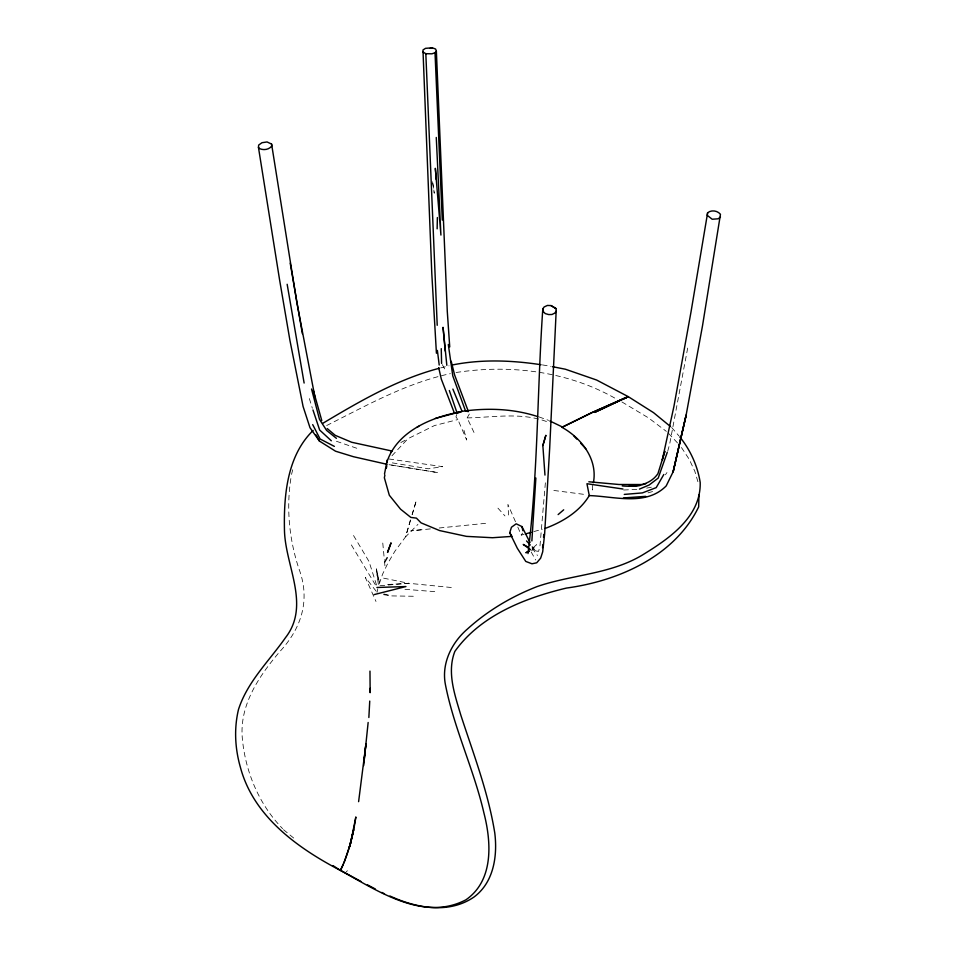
<?xml version="1.0" encoding="UTF-8"?>
<svg xmlns="http://www.w3.org/2000/svg" width="956" height="956" viewBox="0 0 956 956"><rect width="100%" height="100%" fill="white"/><g stroke="black" fill="none" stroke-linecap="round" stroke-linejoin="round"><path stroke-width="0.72" stroke-dasharray="4.78 3.58" d="M592.577 485.361L592.409 489.986L592.804 487.058M545.374 482.816L539.961 546.079L538.598 551.349L531.572 550.393L536.615 544.693L530.114 550.226M290.851 478.586C286.203 508.759 289.321 539.782 298.905 568.712C310.64 599.699 301.654 628.152 279.63 651.801C258.992 676.191 239.131 705.193 242.358 738.773C245.489 772.018 259.124 804.593 282.594 828.625M687.675 348.08L669.726 443.859L667.443 452.248M377.046 592.338L377.763 588.848M291.544 474.415L293.313 467.233M410.542 520.124L405.583 536.818L394.78 551.421L387.873 563.168L382.627 574.09L378.54 585.861L376.329 568.832L379.484 582.766L376.329 568.832L377.943 580.591M412.191 514.555L416.326 500.645L412.108 514.483M410.411 520.016L405.583 536.818L417.939 524.39M456.777 414.486L455.952 416.9L457.864 419.553L466.695 440.011L463.361 428.228M473.997 432.459L467.125 417.915L469.336 414.032M517.805 527.079L521.295 535.097L522.562 533.101M665.424 474.797L666.965 472.539M391.96 455.773L407.925 438.696L434.466 425.563L457.864 419.553M346.299 871.86L347.41 870.713M400.839 442.556L407.925 438.696M326.665 425.528C366.614 405.475 406.24 383.069 450.36 373.653M648.001 492.878L653.677 491.229M521.295 535.097L524.091 534.308M533.878 531.572L542.279 529.23M440.68 367.917L449.081 365.79M646.662 488.122L652.398 486.963M456.072 372.517C510.42 364.093 568.76 371.346 616.823 399.25M430.367 528.895L410.877 530.831L422.994 529.636M439.21 527.999L487.859 523.099M379.974 585.741L408.642 583.291L453.036 587.677M387.61 584.51L408.642 583.291L381.217 577.663M467.125 417.915C494.061 417.366 522.43 411.881 548.218 422.194M623.659 490.01L638.046 489.388M383.523 594.68L391.852 595.911L415.107 596.293M404.95 589.314L436.545 591.764M542.434 364.905L551.026 366.387M553.859 490.464L584.236 494.395M388.973 458.976L442.616 466.659L428.36 468.787L388.996 462.334M383.774 593.963L391.852 595.911M539.124 416.959L548.589 420.353M336.428 441.278L358.153 448.734M621.914 401.95L648.515 417.892L666.32 431.359M283.526 829.7L294.603 838.794M668.519 433.343L677.637 443.07M532.134 547.107L535.862 551.218L532.038 546.474M497.945 508.15L504.959 515.929M671.65 427.499L678.915 435.9M376.15 591.19L365.323 577.4L375.995 601.467M532.062 548.039L537.499 555.508M681.449 447.504L689.264 459.382L694.833 471.296L697.988 482.015M351.366 544.932L376.27 586.315M353.529 535.527L368.98 561.423L376.891 586.112M531.201 552.006L535.647 559.989M442.341 364.666L445.03 369.602M515.475 521.737L507.911 504.374L508.58 515.009M309.362 398.58L312.337 408.248M432.578 181.736L434.275 193.22L432.554 181.927M382.77 543.044L384.372 559.953M384.479 561.005L385.172 568.402M437.549 472.563L388.542 464.592L437.549 472.563"/><path stroke-width="1.43" d="M545.075 528.453C562.427 521.988 579.479 511.819 589.278 495.59C614.6 496.367 645.993 506.429 666.213 485.899L673.179 471.666L686.109 415.227L702.505 325.817L720.466 214.311C717.466 210.559 711.336 209.675 707.619 212.794L691.045 311.728L673.92 406.431L662.329 459.74L664.874 451.28L657.931 473.65C650.008 485.278 635.166 487.13 622.213 485.911M437.143 228.843L437.37 217.55M698.956 494.981L698.669 506.895C674.709 556.308 618.365 581.033 566.454 588.071C524.892 597.99 480.45 615.425 454.853 651.406C446.727 672.283 454.757 694.606 460.756 714.909C473.435 753.902 488.313 792.428 494.79 833.094C497.598 855.978 493.762 882.436 473.997 897.027C448.687 914.414 416.075 908.009 389.964 896.023M368.861 717.502L369.745 701.071M530.018 542.494L521.94 526.577L516.192 523.816L511.46 527.234L509.727 532.755L517.339 548.302L525.788 561.435L531.978 563.789L536.698 562.809L540.642 558.185L542.697 551.827L544.621 534.057L549.676 448.304L556.165 311.166L556.045 308.597L550.991 305.573L547.418 305.442L544.131 306.96L542.805 308.86C537.141 390.299 538.168 472.599 527.987 553.584M531.871 540.929L535.862 478.012M368.144 722.485L363.662 765.565M542.566 547.657L542.841 544.729M543.534 537.392L543.809 534.464M387.108 464.329L353.433 456.705L335.544 451.208L319.459 441.098L310.007 427.738L303.076 406.443L289.919 340.312L279.606 279.977L258.443 147.332L258.682 145.061L261.98 142.707L267.059 141.954L271.588 144.069L296.778 302.084L315.265 398.939M363.961 761.848L365.957 743.852L358.608 801.666M593.401 482.672C597.882 459.31 581.475 438.135 561.961 427.32L592.373 412.406L628.212 396.62L653.546 412.657L670.515 426.579M707.619 212.794L707.249 215.315L712.184 219.247L718.171 218.793L720.466 217.072M386.714 462.716C396.143 432.303 430.021 417.569 459.203 412.108M384.503 474.009L387.228 459.932M360.866 881.372L340.479 870.366C348.546 853.529 353.146 835.353 355.859 816.95L350.422 843.837L343.981 862.898M384.91 475.048L384.36 477.737L389.319 495.244L400.528 509.154L410.841 517.423L416.422 518.128L421.046 522.86L439.605 530.568L466.48 536.376L492.531 537.726L512.01 536.388L509.727 532.755M386.284 468.356L386.833 465.68M350.422 843.837L353.684 829.629L349.406 847.088L350.84 841.686M542.853 445.544L545.828 435.434L542.853 445.544L544.968 475.084M667.264 452.355L658.218 478.072L649.184 484.979L639.468 489.09M343.383 864.152L340.384 870.414C377.106 890.466 423.15 922.205 465.942 899.799C493.905 880.416 491.42 842.14 483.903 812.911C473.841 769.317 454.028 728.544 445.424 684.627C441.266 663.476 451.662 642.587 467.484 628.988C487.751 610.585 511.699 596.484 537.153 586.554C571.927 574.58 610.334 574.377 642.54 554.934C668.794 538.885 701.095 516.885 700.198 482.493C697.581 465.847 690.375 450.061 679.824 436.952M384.599 562.236L387.228 557.647M663.822 474.487L656.198 487.632L642.36 492.914L624.268 494.419M556.165 311.166L554.767 313.114L551.994 314.488L548.708 314.572L545.29 313.604L542.9 311.202L542.805 308.86M423.042 52.054L425.826 53.691L431.957 53.811L435.016 52.759L436.366 51.098L435.625 49.067L432.351 47.8L425.528 48.338L422.97 49.975L431.801 273.643L436.426 353.266M390.801 452.415L392.02 451.041L351.653 442.258L335.245 435.35L327.251 428.599M313.162 430.439C287.218 455.642 283.753 494.993 284.446 529.301C284.769 565.259 310.987 604.837 285.521 637.628C269.102 661.038 247.461 681.628 238.498 709.448C233.933 728.484 234.997 748.369 240.35 767.13C253.412 816.472 297.436 847.924 340.384 870.414L332.963 865.598M558.125 514.591L563.693 509.811M322.578 423.448C359.528 401.424 397.361 379.257 439.282 368.275M417.115 427.236L418.776 426.245M529.05 550.859L525.848 552.759L529.289 551.337M561.961 427.32L592.373 412.406L628.212 396.62L596.604 380.022L565.426 369.231L552.472 366.674M623.898 398.688L628.212 396.62L594.68 412.395L628.212 396.62M525.489 533.926L531.082 532.361M435.374 418.393L462.035 411.367C487.285 407.71 513.372 408.618 537.738 416.589M645.73 483.784L642.85 484.537L619.01 484.501L588.836 481.776M451.877 365.072C481.191 359.098 511.568 360.245 541.012 364.726M373.904 594.656L405.942 586.554L376.903 587.486M430.188 48.302L432.351 47.8M623.467 497.945L645.706 496.355M629.239 486.066L640.138 485.433L629.598 485.445M622.965 489.006L586.948 483.736L589.278 495.59M549.903 420.987L561.758 426.687M334.361 446.38L320.105 438.995L312.696 424.619M367.439 884.838L375.314 888.996M381.874 892.45L384.503 893.836M528.19 547.179L523.219 544.43L530.377 549.533M550.991 305.573L556.045 308.597M336.428 438.338L326.617 430.427L319.471 419.302L311.536 389.008M331.326 440.788L319.651 430.021L312.971 409.981M258.443 147.332L259.721 148.682C263.713 150.451 268.959 149.65 271.719 146.089L271.588 144.069M573.815 435.9L576.815 439.103M580.806 443.369L585.813 448.711M526.529 540.929L530.269 545.04M315.97 434.849L319.459 441.098M452.881 389.092L462.035 411.367L457.183 413.279L449.344 390.526M454.363 412.992L441.314 379.162L438.72 367.725M313.317 390.347L321.79 420.58M451.196 361.225L454.626 375.027L468.404 411.618L465.548 411.02L452.774 375.899L448.304 344.459M521.94 526.577L522.872 530.723M290.206 263.151L302.371 333.704M287.159 284.279L304.127 383.045M437.382 350.41L439.21 365.037M445.233 351.091L443.046 327.31L446.822 365.312M436.295 179.632L435.339 168.316L440.919 235.068L436.271 137.461M449.738 346.932L447.277 311.298L436.366 51.098M437.215 325.303L425.826 53.691M435.016 52.759L442.281 220.071M441.242 348.641L441.6 363.447M369.972 671.112L370.151 692.694L370.127 688.344M686.109 415.227L673.179 471.666L686.109 415.227M390.956 543.068L387.562 552.389L390.956 543.068"/></g></svg>
